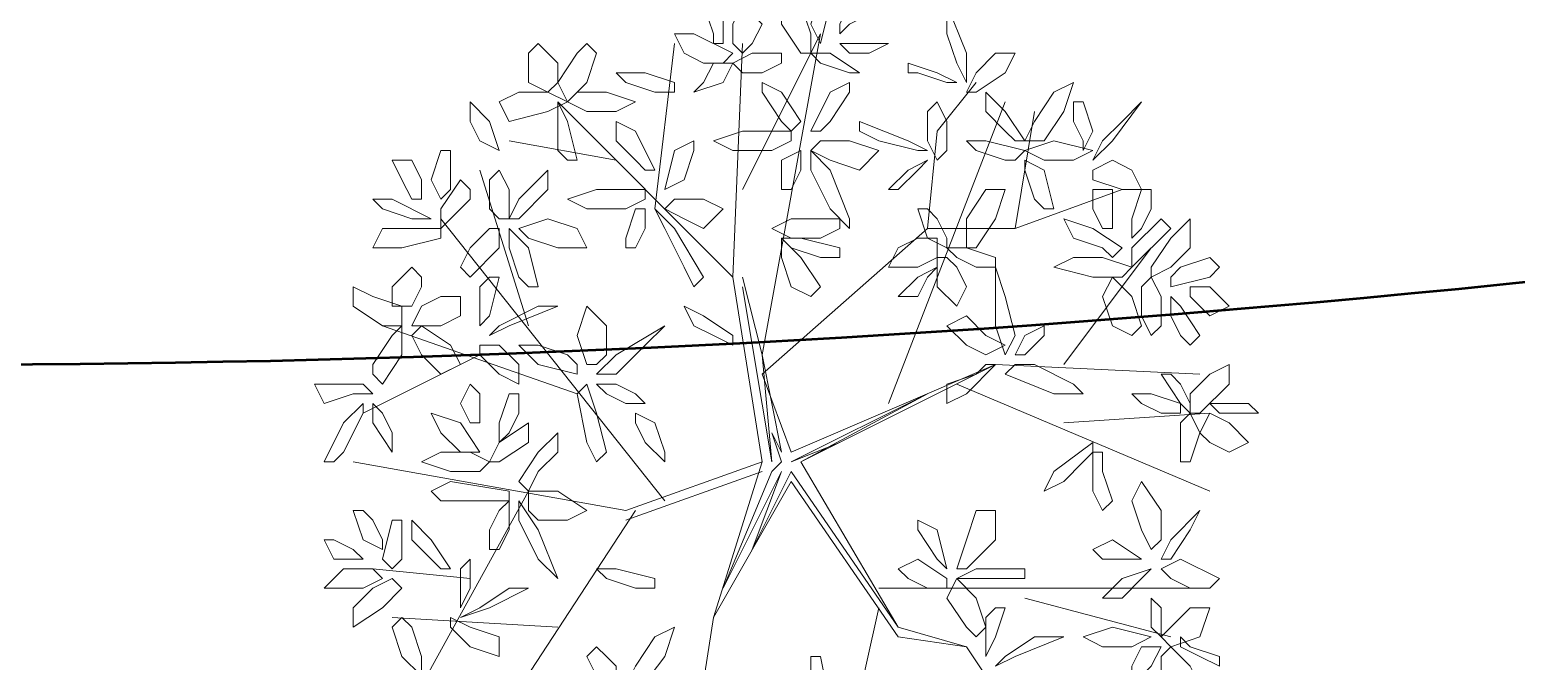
# Model space of a CAD drawing. Header units: millimetres. Extents: x 2364 to 2508, y 1551 to 1771.
# Drawn here: x 2440.393 to 2444.706, y 1618.738 to 1620.572 of the extents above; entities that cross this region are included whole.
import ezdxf

# ---------------------------------------------------------------- set-up
doc = ezdxf.new("R2010")
doc.units = ezdxf.units.MM
doc.layers.add('PDF_0', color=7, linetype='Continuous')

msp = doc.modelspace()

# ---------------------------------------------------------------- linework, layer by layer
at = {"layer": 'PDF_0', "lineweight": 9}
for points in [[(2442.3767, 1620.5316), (2442.4049, 1620.5316), (2442.4049, 1620.6164), (2442.3767, 1620.6728), (2442.3484, 1620.6446), (2442.3767, 1620.5599)], [(2442.6591, 1620.5034), (2442.6308, 1620.5034), (2442.5743, 1620.5881), (2442.5743, 1620.6728), (2442.6308, 1620.6446), (2442.6591, 1620.5599)], [(2442.6591, 1620.5881), (2442.6873, 1620.5316), (2442.7155, 1620.6446), (2442.7155, 1620.7011), (2442.6873, 1620.6728)], [(2442.7438, 1620.5599), (2442.7438, 1620.5881), (2442.772, 1620.6446), (2442.8285, 1620.6728), (2442.8285, 1620.6164), (2442.772, 1620.5881)], [(2442.4614, 1620.5034), (2442.4331, 1620.5316), (2442.4331, 1620.5881), (2442.4614, 1620.6446), (2442.5179, 1620.5881), (2442.4896, 1620.5316)], [(2443.0544, 1620.5599), (2443.0544, 1620.6446), (2443.1109, 1620.5034), (2443.1109, 1620.4187), (2443.0826, 1620.4752)], [(2442.3484, 1620.4752), (2442.2919, 1620.5034), (2442.2637, 1620.5599), (2442.3202, 1620.5599), (2442.4331, 1620.5034), (2442.4049, 1620.4752)], [(2441.9248, 1620.4752), (2441.9248, 1620.4187), (2441.8966, 1620.3904), (2441.8401, 1620.4187), (2441.8401, 1620.5034), (2441.8683, 1620.5316)], [(2442.0095, 1620.5316), (2442.0378, 1620.5034), (2442.0095, 1620.4187), (2441.9531, 1620.3622), (2441.9248, 1620.4187), (2441.9813, 1620.5034)], [(2442.5179, 1620.4469), (2442.4614, 1620.4469), (2442.4331, 1620.4752), (2442.4896, 1620.5034), (2442.5743, 1620.5034), (2442.5743, 1620.4752)], [(2442.772, 1620.4469), (2442.8003, 1620.4469), (2442.7155, 1620.5034), (2442.6591, 1620.5034), (2442.6873, 1620.4752)], [(2442.8285, 1620.5034), (2442.885, 1620.5316), (2442.8003, 1620.5316), (2442.7438, 1620.5316), (2442.772, 1620.5034)], [(2443.1109, 1620.3904), (2443.1391, 1620.3904), (2443.2238, 1620.4469), (2443.2521, 1620.5034), (2443.1956, 1620.5034), (2443.1391, 1620.4469)], [(2442.3484, 1620.4187), (2442.3202, 1620.3904), (2442.4049, 1620.4187), (2442.4331, 1620.4752), (2442.3767, 1620.4752)], [(2442.9697, 1620.4469), (2443.0544, 1620.4187), (2443.0826, 1620.4187), (2443.0262, 1620.4469), (2442.9415, 1620.4752), (2442.9415, 1620.4469)], [(2442.2072, 1620.3904), (2442.1225, 1620.4187), (2442.0943, 1620.4469), (2442.179, 1620.4469), (2442.2637, 1620.4187), (2442.2637, 1620.3904)], [(2442.5743, 1620.3057), (2442.5179, 1620.3904), (2442.5179, 1620.4187), (2442.5743, 1620.3904), (2442.6308, 1620.3057), (2442.6026, 1620.2775)], [(2442.7155, 1620.3057), (2442.772, 1620.3904), (2442.772, 1620.4187), (2442.7155, 1620.3904), (2442.6591, 1620.2775), (2442.6873, 1620.2775)], [(2443.2803, 1620.2492), (2443.3368, 1620.2492), (2443.3933, 1620.334), (2443.4215, 1620.4187), (2443.365, 1620.3904), (2443.3086, 1620.3057)], [(2441.8119, 1620.3904), (2441.8966, 1620.3904), (2441.9531, 1620.3622), (2441.8966, 1620.334), (2441.7836, 1620.3057), (2441.7554, 1620.3622)], [(2441.9531, 1620.3622), (2441.9813, 1620.3904), (2442.066, 1620.3904), (2442.1507, 1620.3622), (2442.0943, 1620.334), (2442.0095, 1620.334)], [(2443.2238, 1620.2775), (2443.1674, 1620.334), (2443.1674, 1620.3904), (2443.2238, 1620.334), (2443.2803, 1620.2492), (2443.2521, 1620.2492)], [(2441.6989, 1620.2492), (2441.7554, 1620.221), (2441.7271, 1620.3057), (2441.6707, 1620.3622), (2441.6707, 1620.3057)], [(2441.9248, 1620.221), (2441.9248, 1620.3057), (2441.9248, 1620.3622), (2441.9531, 1620.3057), (2441.9813, 1620.1928), (2441.9531, 1620.1928)], [(2443.0262, 1620.1928), (2443.0544, 1620.221), (2443.0544, 1620.3057), (2443.0262, 1620.3622), (2442.9979, 1620.334), (2442.9979, 1620.2492)], [(2443.4215, 1620.3057), (2443.4498, 1620.2492), (2443.4498, 1620.221), (2443.478, 1620.2775), (2443.4498, 1620.3622), (2443.4215, 1620.3622)], [(2443.5627, 1620.3057), (2443.6192, 1620.3622), (2443.5345, 1620.2492), (2443.478, 1620.1928), (2443.5062, 1620.2492)], [(2442.1507, 1620.1928), (2442.0943, 1620.2492), (2442.0943, 1620.3057), (2442.1507, 1620.2775), (2442.2072, 1620.1645), (2442.179, 1620.1645)], [(2442.5461, 1620.221), (2442.4331, 1620.221), (2442.3767, 1620.2492), (2442.4614, 1620.2775), (2442.6026, 1620.2775), (2442.6026, 1620.2492)], [(2442.8567, 1620.2492), (2442.9697, 1620.221), (2442.9979, 1620.221), (2442.9415, 1620.2492), (2442.8003, 1620.3057), (2442.8003, 1620.2775)], [(2442.2919, 1620.1363), (2442.2355, 1620.108), (2442.2637, 1620.221), (2442.3202, 1620.2492), (2442.3202, 1620.221)], [(2442.6591, 1620.221), (2442.6873, 1620.2492), (2442.772, 1620.2492), (2442.8567, 1620.221), (2442.8003, 1620.1645), (2442.7155, 1620.1928)], [(2443.2238, 1620.1928), (2443.1391, 1620.221), (2443.1109, 1620.2492), (2443.1674, 1620.2492), (2443.2803, 1620.221), (2443.2521, 1620.1928)], [(2443.4215, 1620.1928), (2443.478, 1620.221), (2443.365, 1620.2492), (2443.2803, 1620.221), (2443.3368, 1620.1928)], [(2441.5295, 1620.0798), (2441.5012, 1620.0798), (2441.473, 1620.1363), (2441.4447, 1620.1928), (2441.5012, 1620.1928), (2441.5295, 1620.1363)], [(2441.6142, 1620.1645), (2441.6142, 1620.108), (2441.5859, 1620.0798), (2441.5577, 1620.1363), (2441.5859, 1620.221), (2441.6142, 1620.221)], [(2442.5743, 1620.108), (2442.6026, 1620.108), (2442.6308, 1620.1645), (2442.6308, 1620.221), (2442.5743, 1620.1928), (2442.5743, 1620.1363)], [(2442.7155, 1620.0516), (2442.6591, 1620.1645), (2442.6591, 1620.221), (2442.7155, 1620.1645), (2442.772, 1620.0233), (2442.772, 1619.9951)], [(2442.9132, 1620.108), (2442.885, 1620.108), (2442.9415, 1620.1645), (2442.9979, 1620.1928), (2442.9697, 1620.1645)], [(2443.3086, 1620.0798), (2443.2803, 1620.1645), (2443.2803, 1620.1928), (2443.3368, 1620.1645), (2443.365, 1620.0516), (2443.3368, 1620.0516)], [(2443.478, 1620.1645), (2443.478, 1620.1363), (2443.5627, 1620.108), (2443.6192, 1620.108), (2443.591, 1620.1645), (2443.5345, 1620.1928)], [(2441.7271, 1620.0516), (2441.7271, 1620.1363), (2441.7554, 1620.1645), (2441.7836, 1620.108), (2441.7836, 1620.0233), (2441.7554, 1620.0233)], [(2441.8119, 1620.0798), (2441.8683, 1620.1363), (2441.8966, 1620.1645), (2441.8966, 1620.108), (2441.8119, 1620.0233), (2441.7836, 1620.0233)], [(2441.6707, 1620.0798), (2441.6142, 1620.0233), (2441.5859, 1619.9951), (2441.5859, 1620.0516), (2441.6424, 1620.1363), (2441.6707, 1620.108)], [(2442.1225, 1620.0516), (2442.0095, 1620.0516), (2441.9531, 1620.0798), (2442.0378, 1620.108), (2442.179, 1620.108), (2442.179, 1620.0798)], [(2443.1109, 1619.9386), (2443.1391, 1619.9386), (2443.1956, 1620.0233), (2443.2238, 1620.108), (2443.1674, 1620.108), (2443.1109, 1620.0233)], [(2443.5345, 1619.9951), (2443.5062, 1619.9951), (2443.478, 1620.0516), (2443.478, 1620.108), (2443.5345, 1620.108), (2443.5345, 1620.0516)], [(2443.6474, 1620.0516), (2443.6192, 1619.9951), (2443.591, 1619.9668), (2443.591, 1620.0233), (2443.6192, 1620.108), (2443.6474, 1620.108)], [(2441.5012, 1620.0233), (2441.5577, 1620.0233), (2441.4447, 1620.0798), (2441.3883, 1620.0798), (2441.4165, 1620.0516)], [(2442.2355, 1620.0516), (2442.2637, 1620.0798), (2442.3484, 1620.0798), (2442.4049, 1620.0516), (2442.3484, 1619.9951), (2442.2919, 1620.0233)], [(2441.8119, 1619.9951), (2441.8401, 1619.9668), (2441.9248, 1619.9386), (2442.0095, 1619.9386), (2441.9813, 1619.9951), (2441.8966, 1620.0233)], [(2442.1225, 1619.9386), (2442.1507, 1619.9386), (2442.179, 1619.9951), (2442.179, 1620.0516), (2442.1507, 1620.0516), (2442.1225, 1619.9668)], [(2442.2919, 1619.8821), (2442.2355, 1619.9951), (2442.2072, 1620.0516), (2442.2637, 1619.9951), (2442.3484, 1619.8539), (2442.3202, 1619.8256)], [(2442.6873, 1619.9668), (2442.6026, 1619.9668), (2442.5461, 1619.9951), (2442.6026, 1620.0233), (2442.7438, 1620.0233), (2442.7438, 1619.9951)], [(2443.0262, 1620.0233), (2443.0544, 1619.9668), (2443.0544, 1619.9386), (2442.9979, 1619.9668), (2442.9697, 1620.0516), (2442.9979, 1620.0516)], [(2443.5062, 1619.9386), (2443.4215, 1619.9668), (2443.3933, 1620.0233), (2443.478, 1619.9951), (2443.5627, 1619.9386), (2443.5345, 1619.9104)], [(2443.6757, 1619.9668), (2443.6192, 1619.9104), (2443.591, 1619.8821), (2443.591, 1619.9386), (2443.6757, 1620.0233), (2443.7039, 1619.9951)], [(2443.6474, 1619.8539), (2443.6474, 1619.8821), (2443.7039, 1619.9668), (2443.7604, 1620.0233), (2443.7604, 1619.9386), (2443.7039, 1619.8821)], [(2441.5859, 1619.9951), (2441.5859, 1619.9668), (2441.473, 1619.9386), (2441.3883, 1619.9386), (2441.4165, 1619.9951), (2441.5295, 1619.9951)], [(2441.6707, 1619.9386), (2441.7271, 1619.9951), (2441.7554, 1619.9951), (2441.7554, 1619.9386), (2441.6707, 1619.8539), (2441.6424, 1619.8821)], [(2441.8119, 1619.8539), (2441.7836, 1619.9386), (2441.7836, 1619.9951), (2441.8401, 1619.9386), (2441.8683, 1619.8256), (2441.8401, 1619.8256)], [(2442.6873, 1619.9104), (2442.6026, 1619.9386), (2442.5743, 1619.9668), (2442.6308, 1619.9668), (2442.7438, 1619.9386), (2442.7438, 1619.9104)], [(2442.6026, 1619.8256), (2442.5743, 1619.9104), (2442.5743, 1619.9668), (2442.6308, 1619.9104), (2442.6873, 1619.8256), (2442.6591, 1619.7974)], [(2443.0262, 1619.9668), (2443.0262, 1619.9104), (2442.9697, 1619.8821), (2442.885, 1619.8821), (2442.9132, 1619.9386), (2442.9697, 1619.9668)], [(2443.1391, 1619.8821), (2443.0826, 1619.9104), (2443.0544, 1619.9386), (2443.1109, 1619.9386), (2443.1956, 1619.9104), (2443.1956, 1619.8821)], [(2443.0826, 1619.8821), (2443.1109, 1619.8256), (2443.0826, 1619.7692), (2443.0262, 1619.8256), (2443.0262, 1619.9104), (2443.0544, 1619.9104)], [(2443.591, 1619.8821), (2443.5627, 1619.8539), (2443.478, 1619.8539), (2443.365, 1619.8821), (2443.4215, 1619.9104), (2443.5062, 1619.9104)], [(2443.7322, 1619.8821), (2443.8169, 1619.9104), (2443.8451, 1619.8821), (2443.8169, 1619.8539), (2443.7039, 1619.8256), (2443.7039, 1619.8539)], [(2441.5295, 1619.8256), (2441.5012, 1619.7692), (2441.4447, 1619.7692), (2441.4447, 1619.8256), (2441.5012, 1619.8821), (2441.5295, 1619.8539)], [(2441.6989, 1619.8256), (2441.6989, 1619.7409), (2441.6989, 1619.7127), (2441.7271, 1619.7409), (2441.7554, 1619.8539), (2441.7271, 1619.8539)], [(2443.0262, 1619.8821), (2442.9697, 1619.8539), (2442.9132, 1619.7974), (2442.9697, 1619.7974), (2442.9979, 1619.8539)], [(2443.2238, 1619.7974), (2443.1956, 1619.8821), (2443.1956, 1619.7127), (2443.2238, 1619.628), (2443.2521, 1619.6844)], [(2443.5345, 1619.7127), (2443.5062, 1619.7974), (2443.5345, 1619.8539), (2443.591, 1619.7974), (2443.6192, 1619.7127), (2443.591, 1619.6844)], [(2443.6192, 1619.7409), (2443.6192, 1619.8256), (2443.6474, 1619.8539), (2443.6757, 1619.7974), (2443.6757, 1619.7127), (2443.6474, 1619.6844)], [(2441.3883, 1619.7974), (2441.473, 1619.7692), (2441.473, 1619.7127), (2441.4165, 1619.7127), (2441.3318, 1619.7692), (2441.3318, 1619.8256)], [(2443.7604, 1619.7974), (2443.7604, 1619.8256), (2443.8169, 1619.8256), (2443.8734, 1619.7692), (2443.8169, 1619.7409), (2443.7886, 1619.7692)], [(2441.6424, 1619.7974), (2441.6424, 1619.7409), (2441.5859, 1619.7127), (2441.5012, 1619.7127), (2441.5295, 1619.7692), (2441.5859, 1619.7974)], [(2441.8683, 1619.7692), (2441.9248, 1619.7692), (2441.7836, 1619.7127), (2441.7271, 1619.6844), (2441.7554, 1619.7127)], [(2442.0378, 1619.5997), (2442.0095, 1619.5997), (2441.9813, 1619.6844), (2442.0095, 1619.7692), (2442.066, 1619.7127), (2442.066, 1619.628)], [(2442.3767, 1619.6844), (2442.3202, 1619.7127), (2442.2919, 1619.7692), (2442.3484, 1619.7409), (2442.4331, 1619.6844), (2442.4331, 1619.6562)], [(2443.7322, 1619.6844), (2443.7039, 1619.7409), (2443.7039, 1619.7974), (2443.7322, 1619.7692), (2443.7886, 1619.6844), (2443.7604, 1619.6562)], [(2443.2238, 1619.6562), (2443.1674, 1619.628), (2443.1109, 1619.6562), (2443.0544, 1619.7127), (2443.1109, 1619.7409), (2443.1674, 1619.6844)], [(2441.3883, 1619.5997), (2441.4447, 1619.6844), (2441.473, 1619.7127), (2441.473, 1619.628), (2441.4165, 1619.5432), (2441.3883, 1619.5715)], [(2441.5012, 1619.6844), (2441.5295, 1619.7127), (2441.6142, 1619.6562), (2441.6424, 1619.5997), (2441.5859, 1619.5715), (2441.5295, 1619.628)], [(2442.179, 1619.6562), (2442.2355, 1619.7127), (2442.0943, 1619.628), (2442.0378, 1619.5715), (2442.0943, 1619.5715)], [(2443.3368, 1619.7127), (2443.2803, 1619.6844), (2443.2521, 1619.628), (2443.2803, 1619.628), (2443.3368, 1619.6844)], [(2441.6989, 1619.6562), (2441.6989, 1619.628), (2441.7554, 1619.5715), (2441.8119, 1619.5432), (2441.8119, 1619.5997), (2441.7554, 1619.6562)], [(2441.9531, 1619.628), (2441.8683, 1619.6562), (2441.8119, 1619.6562), (2441.8683, 1619.5997), (2441.9813, 1619.5715), (2441.9813, 1619.5997)], [(2443.1391, 1619.5715), (2443.0544, 1619.5432), (2443.0544, 1619.4868), (2443.1109, 1619.515), (2443.1956, 1619.5997), (2443.1674, 1619.5997)], [(2443.3086, 1619.5997), (2443.4215, 1619.5432), (2443.4498, 1619.515), (2443.365, 1619.515), (2443.2238, 1619.5715), (2443.2521, 1619.5997)], [(2443.7604, 1619.515), (2443.8169, 1619.5715), (2443.8734, 1619.5997), (2443.8734, 1619.5432), (2443.7886, 1619.4585), (2443.7604, 1619.4585)], [(2443.7322, 1619.5432), (2443.7604, 1619.4868), (2443.7604, 1619.4585), (2443.7322, 1619.4868), (2443.6757, 1619.5715), (2443.7039, 1619.5715)], [(2441.3883, 1619.515), (2441.36, 1619.5432), (2441.2753, 1619.5432), (2441.2188, 1619.5432), (2441.2471, 1619.4868), (2441.3318, 1619.515)], [(2441.6989, 1619.4303), (2441.6707, 1619.4303), (2441.6424, 1619.4868), (2441.6707, 1619.5432), (2441.6989, 1619.515), (2441.6989, 1619.4585)], [(2441.8119, 1619.4585), (2441.7836, 1619.402), (2441.7554, 1619.3738), (2441.7554, 1619.4303), (2441.7836, 1619.515), (2441.8119, 1619.515)], [(2442.0378, 1619.4585), (2442.066, 1619.3456), (2442.0378, 1619.3173), (2442.0095, 1619.3738), (2441.9813, 1619.515), (2442.0095, 1619.5432)], [(2442.179, 1619.4868), (2442.1507, 1619.515), (2442.0943, 1619.5432), (2442.0378, 1619.5432), (2442.066, 1619.515), (2442.1225, 1619.4868)], [(2443.6757, 1619.4585), (2443.6192, 1619.4868), (2443.591, 1619.515), (2443.6474, 1619.515), (2443.7322, 1619.4868), (2443.7322, 1619.4585)], [(2441.3036, 1619.3456), (2441.36, 1619.4585), (2441.36, 1619.4868), (2441.3036, 1619.4303), (2441.2471, 1619.3173), (2441.2753, 1619.3173)], [(2441.4447, 1619.402), (2441.4447, 1619.3456), (2441.3883, 1619.4303), (2441.3883, 1619.4868), (2441.4165, 1619.4585)], [(2441.6424, 1619.3456), (2441.6989, 1619.3456), (2441.6424, 1619.4303), (2441.5577, 1619.4585), (2441.5859, 1619.402)], [(2442.179, 1619.3738), (2442.1507, 1619.4303), (2442.1507, 1619.4585), (2442.2072, 1619.4303), (2442.2355, 1619.3456), (2442.2355, 1619.3173)], [(2443.7322, 1619.3738), (2443.7322, 1619.4303), (2443.7604, 1619.4585), (2443.7886, 1619.402), (2443.7604, 1619.3173), (2443.7322, 1619.3173)], [(2443.7886, 1619.402), (2443.8169, 1619.4585), (2443.8734, 1619.4303), (2443.9298, 1619.3738), (2443.8734, 1619.3456), (2443.8169, 1619.3738)], [(2443.8169, 1619.4868), (2443.8451, 1619.4585), (2443.9016, 1619.4585), (2443.9581, 1619.4585), (2443.9298, 1619.4868), (2443.8734, 1619.4868)], [(2441.8401, 1619.3738), (2441.7554, 1619.3173), (2441.7271, 1619.3173), (2441.7554, 1619.3738), (2441.8401, 1619.4303), (2441.8401, 1619.402)], [(2441.8683, 1619.2891), (2441.9248, 1619.3456), (2441.9248, 1619.402), (2441.8683, 1619.3456), (2441.8119, 1619.2608), (2441.8401, 1619.2326)], [(2443.4498, 1619.3173), (2443.3933, 1619.2608), (2443.3368, 1619.2326), (2443.365, 1619.2891), (2443.478, 1619.3738), (2443.478, 1619.3456)], [(2441.7271, 1619.3173), (2441.6989, 1619.2891), (2441.6142, 1619.2891), (2441.5295, 1619.3173), (2441.5859, 1619.3456), (2441.6707, 1619.3456)], [(2443.5062, 1619.2891), (2443.5345, 1619.2044), (2443.5062, 1619.1761), (2443.478, 1619.2326), (2443.478, 1619.3456), (2443.5062, 1619.3456)], [(2441.6989, 1619.2044), (2441.5859, 1619.2044), (2441.5577, 1619.2326), (2441.6142, 1619.2608), (2441.7836, 1619.2326), (2441.7836, 1619.2044)], [(2443.6474, 1619.0632), (2443.6757, 1619.0914), (2443.6757, 1619.1761), (2443.6192, 1619.2608), (2443.591, 1619.2044), (2443.6192, 1619.1197)], [(2441.7271, 1619.0632), (2441.7554, 1619.0632), (2441.7836, 1619.1197), (2441.7836, 1619.2044), (2441.7554, 1619.1761), (2441.7271, 1619.1197)], [(2441.8683, 1619.0349), (2441.9248, 1618.9785), (2441.8683, 1619.1197), (2441.8119, 1619.2044), (2441.8119, 1619.1479)], [(2441.8401, 1619.1761), (2441.8401, 1619.2326), (2441.9248, 1619.2326), (2442.0095, 1619.1761), (2441.9531, 1619.1479), (2441.8683, 1619.1479)], [(2441.3883, 1619.1479), (2441.4165, 1619.0914), (2441.4165, 1619.0632), (2441.36, 1619.0914), (2441.3318, 1619.1761), (2441.36, 1619.1761)], [(2443.0826, 1619.0067), (2443.1109, 1619.0067), (2443.1956, 1619.0914), (2443.1956, 1619.1761), (2443.1391, 1619.1761), (2443.1109, 1619.0914)], [(2443.7604, 1619.1197), (2443.7886, 1619.1761), (2443.7039, 1619.0914), (2443.6757, 1619.0349), (2443.7039, 1619.0349)], [(2441.473, 1619.0914), (2441.473, 1619.0349), (2441.4447, 1619.0067), (2441.4165, 1619.0349), (2441.4447, 1619.1479), (2441.473, 1619.1479)], [(2441.5577, 1619.0349), (2441.5012, 1619.0914), (2441.5012, 1619.1479), (2441.5577, 1619.0914), (2441.6142, 1619.0067), (2441.5859, 1619.0067)], [(2443.0262, 1619.0349), (2443.0544, 1619.0067), (2443.0262, 1619.1197), (2442.9697, 1619.1479), (2442.9697, 1619.1197)], [(2441.36, 1619.0349), (2441.3318, 1619.0349), (2441.2753, 1619.0349), (2441.2471, 1619.0914), (2441.2753, 1619.0914), (2441.3318, 1619.0632)], [(2443.5627, 1619.0349), (2443.6192, 1619.0349), (2443.5345, 1619.0914), (2443.478, 1619.0632), (2443.5062, 1619.0349)], [(2441.6424, 1619.0067), (2441.6707, 1619.0349), (2441.6707, 1618.9502), (2441.6424, 1618.8937), (2441.6424, 1618.922)], [(2442.9979, 1618.9502), (2442.9415, 1618.9785), (2442.9132, 1619.0067), (2442.9697, 1619.0349), (2443.0544, 1618.9785), (2443.0544, 1618.9502)], [(2443.7604, 1618.9502), (2443.7039, 1618.9785), (2443.6757, 1619.0067), (2443.7322, 1619.0349), (2443.8451, 1618.9785), (2443.8169, 1618.9502)], [(2441.36, 1618.9502), (2441.2753, 1618.9502), (2441.2471, 1618.9502), (2441.3036, 1619.0067), (2441.3883, 1619.0067), (2441.4165, 1618.9785)], [(2442.1507, 1618.9502), (2442.066, 1618.9785), (2442.0378, 1619.0067), (2442.0943, 1619.0067), (2442.2072, 1618.9785), (2442.2072, 1618.9502)], [(2443.2238, 1618.9785), (2443.1109, 1618.9785), (2443.0826, 1618.9785), (2443.1391, 1619.0067), (2443.2803, 1619.0067), (2443.2803, 1618.9785)], [(2443.6192, 1618.9785), (2443.6474, 1619.0067), (2443.5627, 1618.9785), (2443.5062, 1618.922), (2443.5627, 1618.922)], [(2441.4447, 1618.9785), (2441.473, 1618.9502), (2441.4165, 1618.8937), (2441.3318, 1618.8373), (2441.3318, 1618.8937), (2441.3883, 1618.9502)], [(2441.7836, 1618.9502), (2441.8401, 1618.9502), (2441.7271, 1618.8937), (2441.6424, 1618.8655), (2441.6989, 1618.8937)], [(2443.1109, 1618.8373), (2443.0544, 1618.922), (2443.0826, 1618.9785), (2443.1391, 1618.922), (2443.1674, 1618.8373), (2443.1391, 1618.809)], [(2443.6757, 1618.8937), (2443.6474, 1618.922), (2443.6474, 1618.8373), (2443.6757, 1618.809), (2443.6757, 1618.8373)], [(2441.5012, 1618.8373), (2441.5295, 1618.7525), (2441.5295, 1618.6961), (2441.473, 1618.7525), (2441.4447, 1618.8373), (2441.473, 1618.8655)], [(2441.6142, 1618.8655), (2441.6142, 1618.8373), (2441.6707, 1618.7808), (2441.7554, 1618.7525), (2441.7554, 1618.809), (2441.6707, 1618.8373)], [(2443.1674, 1618.8655), (2443.1674, 1618.7808), (2443.1674, 1618.7525), (2443.1956, 1618.809), (2443.2238, 1618.8937), (2443.1956, 1618.8937)], [(2443.7039, 1618.8373), (2443.7604, 1618.8937), (2443.8169, 1618.8937), (2443.7886, 1618.809), (2443.7039, 1618.7808), (2443.6757, 1618.809)], [(2442.1507, 1618.7243), (2442.2072, 1618.809), (2442.2637, 1618.8373), (2442.2355, 1618.7525), (2442.1507, 1618.6396), (2442.1225, 1618.6678)], [(2443.591, 1618.7808), (2443.6474, 1618.809), (2443.5345, 1618.8373), (2443.4498, 1618.809), (2443.5062, 1618.7808)], [(2442.0378, 1618.7808), (2442.0095, 1618.7525), (2442.0378, 1618.6961), (2442.0943, 1618.6678), (2442.0943, 1618.7243), (2442.066, 1618.7525)], [(2443.3086, 1618.809), (2443.3933, 1618.809), (2443.2521, 1618.7525), (2443.1956, 1618.7243), (2443.2238, 1618.7525)], [(2443.591, 1618.7243), (2443.6192, 1618.7808), (2443.6757, 1618.7808), (2443.6474, 1618.7243), (2443.591, 1618.6678), (2443.591, 1618.6961)], [(2443.6757, 1618.7525), (2443.7039, 1618.7808), (2443.7604, 1618.7243), (2443.7886, 1618.6678), (2443.7322, 1618.6678), (2443.6757, 1618.6961)], [(2443.7322, 1618.809), (2443.7322, 1618.7808), (2443.7886, 1618.7525), (2443.8451, 1618.7243), (2443.8451, 1618.7525), (2443.7604, 1618.7808)], [(2442.6591, 1618.6961), (2442.7155, 1618.5831), (2442.7438, 1618.5549), (2442.7155, 1618.6113), (2442.6873, 1618.7525), (2442.6591, 1618.7525)]]:
    msp.add_lwpolyline(points, close=True, dxfattribs=at)
for points in [[(2442.4614, 1620.108), (2442.6873, 1620.5599), (2442.5179, 1619.628), (2442.4614, 1619.8539)], [(2442.2072, 1620.0516), (2442.2637, 1620.5316)], [(2442.4331, 1619.8539), (2442.4614, 1620.5316)], [(2443.3086, 1620.334), (2443.2521, 1619.9951), (2442.9979, 1619.9951), (2443.0262, 1620.2775), (2443.1391, 1620.4187)], [(2442.5179, 1619.3173), (2442.4331, 1619.8539), (2441.9248, 1620.3622)], [(2442.885, 1619.4868), (2443.2238, 1620.3622)], [(2442.0943, 1620.1928), (2441.7836, 1620.2492)], [(2441.8401, 1619.7127), (2441.6989, 1620.1645)], [(2443.2521, 1619.9951), (2443.5627, 1620.108)], [(2442.2355, 1619.2044), (2441.5859, 1620.0233)], [(2442.9979, 1619.9951), (2442.5179, 1619.5715), (2442.6026, 1619.3456), (2443.1956, 1619.5997), (2442.6308, 1619.3173), (2442.9979, 1619.515), (2442.6026, 1619.3173)], [(2443.3933, 1619.5997), (2443.6474, 1619.9386)], [(2442.4614, 1619.8256), (2442.5461, 1619.3173), (2442.5179, 1619.628), (2442.5743, 1619.3456), (2442.5461, 1619.402), (2442.5743, 1619.3173), (2442.5461, 1619.2891), (2442.4049, 1618.9502), (2442.5743, 1619.2891), (2442.4896, 1619.0632), (2442.6026, 1619.2891), (2442.9132, 1618.8373), (2442.6308, 1619.3173), (2442.9132, 1618.8373), (2443.1109, 1618.7808)], [(2441.9813, 1619.515), (2441.4165, 1619.7127)], [(2441.6989, 1619.628), (2441.36, 1619.4585)], [(2443.1956, 1619.5997), (2443.7886, 1619.5715)], [(2443.0826, 1619.5432), (2443.8169, 1619.2326)], [(2443.3933, 1619.4303), (2443.8169, 1619.4585)], [(2442.6026, 1619.3173), (2442.7438, 1619.3738), (2442.6026, 1619.3173)], [(2443.5345, 1618.4701), (2443.2803, 1618.5266), (2443.1109, 1618.7808), (2442.9132, 1618.809), (2442.6026, 1619.2608), (2442.3767, 1618.8655), (2442.5179, 1619.3173), (2442.1225, 1619.1761), (2441.3318, 1619.3173)], [(2442.5179, 1619.2891), (2442.1225, 1619.1479)], [(2441.8401, 1619.2326), (2441.5295, 1618.6678)], [(2442.1507, 1619.1761), (2441.6707, 1618.4419)], [(2441.6707, 1618.9785), (2441.3883, 1619.0067)], [(2442.8567, 1618.9502), (2443.7886, 1618.9502)], [(2443.2803, 1618.922), (2443.7039, 1618.809)], [(2441.9248, 1618.8373), (2441.4447, 1618.8655)], [(2442.3767, 1618.8655), (2442.3202, 1618.4984), (2442.7438, 1618.0748)], [(2442.8567, 1618.8937), (2442.7438, 1618.3854), (2442.5743, 1618.0465)]]:
    msp.add_lwpolyline(points, dxfattribs=at)
at = {"layer": 'PDF_0', "lineweight": 50}
msp.add_arc((2440.0751, 1664.9102), 45.3105, 248.60962, 338.61513, dxfattribs=at)

doc.saveas('drawing.dxf')
